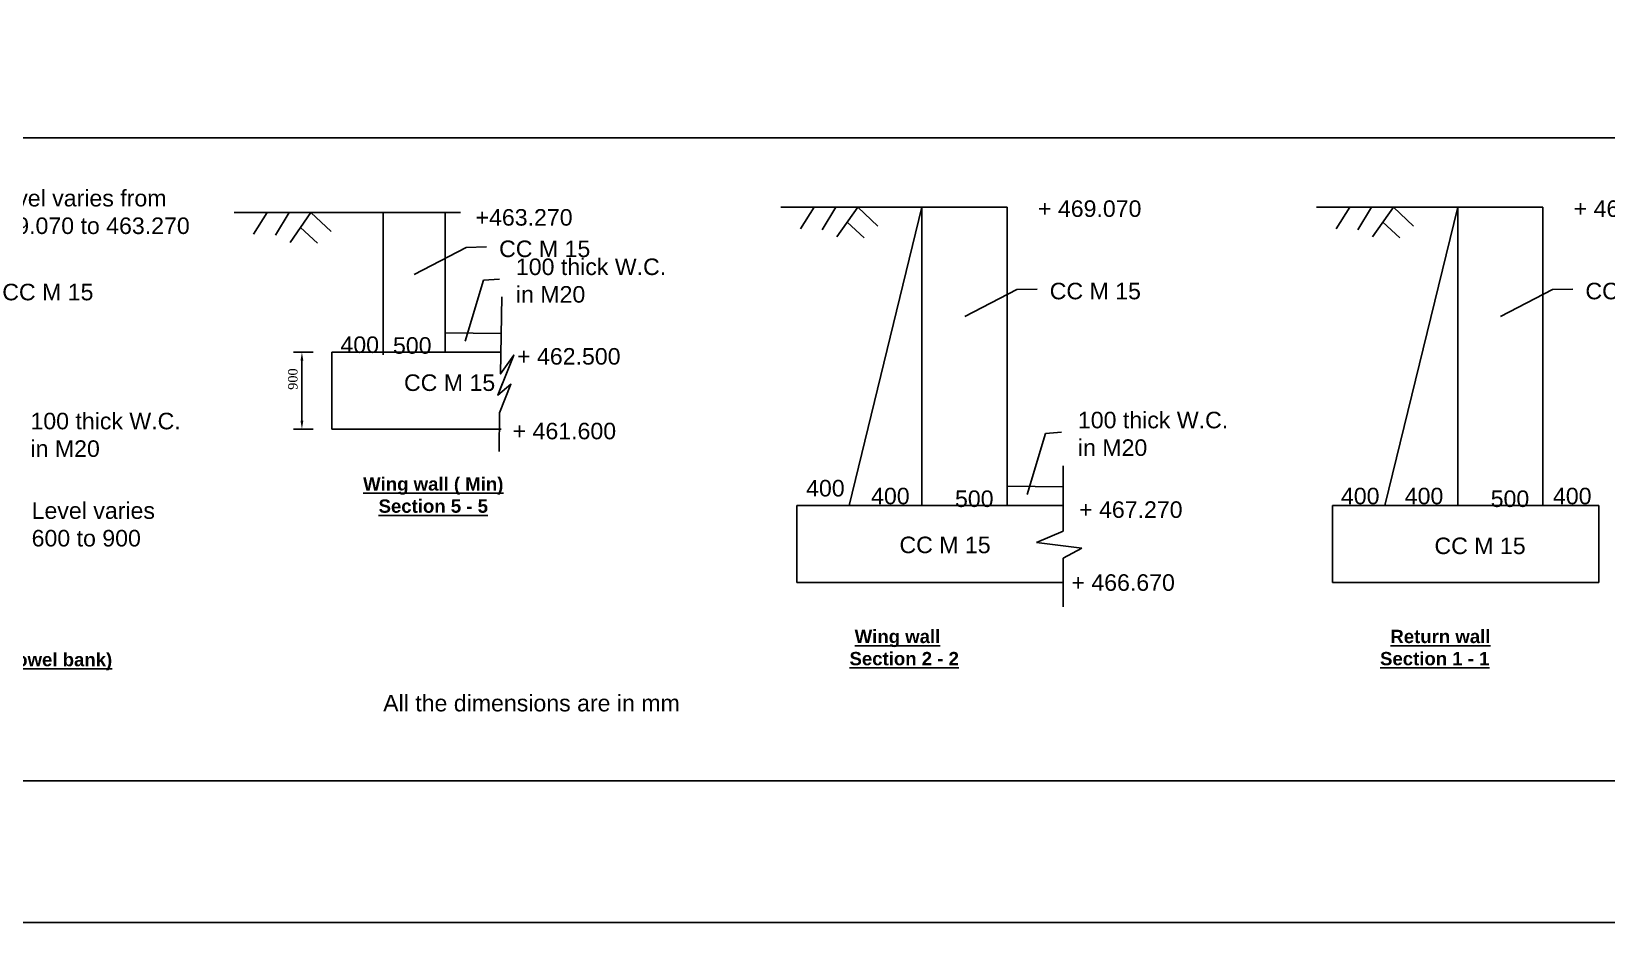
# Model space of a CAD drawing. Header units: inches. Extents: x 22.1 to 110.6, y -31.4 to 37.6.
# Drawn here: x 43.89 to 77.21, y -31.36 to -12.51 of the extents above; entities that cross this region are included whole.
import ezdxf

# ---------------------------------------------------------------- set-up
doc = ezdxf.new("R2010")
doc.units = ezdxf.units.IN
doc.header["$MEASUREMENT"] = 0
doc.linetypes.add('ACAD_ISO03W100', pattern=[30, 12, -18])
doc.styles.get("Standard").update_dxf_attribs({"font": 'times.ttf', "height": 0.2})
doc.dimstyles.get("Standard").update_dxf_attribs({"dimtxt": 0.18, "dimasz": 0.18, "dimexe": 0.18, "dimexo": 0.0625, "dimgap": 0.09, "dimtad": 2, "dimjust": 1, "dimdec": 4, "dimzin": 0, "dimdsep": 46, "dimtxsty": 'Standard', "dimcen": 0.09, "dimadec": 0, "dimazin": 0, "dimtfac": 1, "dimtdec": 4, "dimtofl": 0, "dimtmove": 0, "dimatfit": 3, "dimfxl": 1, "dimtolj": 1, "dimtzin": 0, "dimarcsym": 0})

# ---------------------------------------------------------------- blocks, each defined once
blk = doc.blocks.new('*D11')
at = {"color": 0, "lineweight": -2, "transparency": 16777216}
for p, q in [((49.845, -19.29), (49.429, -19.29)), ((49.609, -20.741), (49.609, -19.47)), ((49.845, -20.921), (49.429, -20.921))]:
    blk.add_line(p, q, dxfattribs=at)
at = {"color": 0, "transparency": 16777216}
for points in [[(49.579, -19.47), (49.639, -19.47), (49.609, -19.29)], [(49.579, -20.741), (49.639, -20.741), (49.609, -20.921)]]:
    blk.add_solid(points, dxfattribs=at)
at = {"layer": 'Defpoints', "color": 0, "transparency": 16777216}
for p in [(49.907, -19.29), (49.609, -20.921), (49.907, -20.921)]:
    blk.add_point(p, dxfattribs=at)
at = {"color": 0, "transparency": 16777216, "insert": (49.417, -19.86), "char_height": 0.2, "attachment_point": 5, "rotation": 90}
blk.add_mtext('\\A1;900', dxfattribs=at)

msp = doc.modelspace()

# ---------------------------------------------------------------- linework, layer by layer
for p, q in [((59.74283, -16.2242), (64.52786, -16.2242)), ((60.44291, -16.2242), (60.1534, -16.68039)), ((60.90613, -16.2242), (60.61662, -16.69967)), ((61.36581, -16.2242), (60.92619, -16.85426)), ((62.7259, -16.2242), (61.18357, -22.53146)), ((61.36581, -16.2242), (61.79397, -16.62253)), ((64.52786, -16.2242), (64.52786, -22.53146)), ((71.07473, -16.2242), (75.85975, -16.2242)), ((71.7748, -16.2242), (71.48529, -16.68039)), ((72.23802, -16.2242), (71.94851, -16.69967)), ((72.6977, -16.2242), (72.25808, -16.85426)), ((74.0578, -16.2242), (72.51546, -22.53146)), ((72.6977, -16.2242), (73.12586, -16.62253)), ((75.85975, -16.2242), (75.85975, -22.53146)), ((48.17698, -16.33817), (52.962, -16.33817)), ((48.87706, -16.33817), (48.58755, -16.79436)), ((49.34028, -16.33817), (49.05077, -16.81364)), ((49.79996, -16.33817), (49.36033, -16.96823)), ((49.58014, -16.6532), (49.93861, -16.9872)), ((49.79996, -16.33817), (50.22812, -16.7365)), ((52.6394, -16.33817), (52.6394, -19.2897)), ((61.146, -16.53923), (61.50446, -16.87323)), ((72.47789, -16.53923), (72.83635, -16.87323)), ((52.6394, -18.88007), (53.82622, -18.89881)), ((53.82104, -19.2897), (50.23954, -19.2897)), ((50.23954, -19.2897), (50.23954, -20.92088)), ((52.6394, -19.2897), (53.82104, -19.2897)), ((50.23954, -20.92088), (53.82104, -20.92088)), ((65.71468, -21.69236), (65.7095, -23.07677)), ((64.52786, -22.12183), (65.71468, -22.14057)), ((60.08007, -22.53146), (60.08007, -24.16264)), ((65.7095, -22.53146), (60.08007, -22.53146)), ((64.52786, -22.53146), (65.7095, -22.53146)), ((77.0414, -22.53146), (71.41196, -22.53146)), ((71.41196, -22.53146), (71.41196, -24.16264)), ((75.85975, -22.53146), (77.0414, -22.53146)), ((77.0414, -22.53146), (77.0414, -24.16264)), ((65.7095, -23.07677), (65.15004, -23.31965)), ((65.15004, -23.31965), (66.10448, -23.43352)), ((66.10448, -23.43352), (65.7095, -23.6494)), ((65.7095, -23.6494), (65.7095, -24.67645)), ((60.08007, -24.16264), (65.7095, -24.16264)), ((71.41196, -24.16264), (77.0414, -24.16264))]:
    msp.add_line(p, q)
at = {"linetype": 'ACAD_ISO03W100'}
for p, q in [((62.7259, -16.2242), (62.7259, -22.53146)), ((74.0578, -16.2242), (74.0578, -22.53146)), ((51.32555, -16.33817), (51.32555, -19.34869))]:
    msp.add_line(p, q, dxfattribs=at)
for points in [[(22.10532, 27.75533), (110.56836, 27.75533), (110.56836, -31.35512), (22.10532, -31.35512)], [(24.44427, -14.75923), (81.64856, -14.75923), (81.64856, -28.36024), (24.44427, -28.36024)]]:
    msp.add_lwpolyline(points, close=True)
for points in [[(51.98343, -17.64633), (53.08208, -17.07398), (53.51306, -17.06554)], [(53.06018, -19.05951), (53.45262, -17.77113), (53.78899, -17.74312)], [(63.63104, -18.53968), (64.72969, -17.96732), (65.16067, -17.95888)], [(74.96293, -18.53968), (76.06158, -17.96732), (76.49256, -17.95888)], [(53.83853, -18.11904), (53.81274, -19.75185), (54.09095, -19.35302), (53.75226, -20.19903), (53.85407, -19.94472), (53.75226, -20.19903), (54.02986, -19.96955), (53.78975, -20.57549), (53.77902, -21.39053)], [(64.94864, -22.30127), (65.34108, -21.01289), (65.67746, -20.98488)]]:
    msp.add_lwpolyline(points)

# ---------------------------------------------------------------- texts
at = {"attachment_point": 1}
for s, insert, char_height, width in [('{\\fArial|b0|i0|c0|p34;Level varies from 469.070 to 463.270}', (43.02192, -15.85797), 0.35, 4.2419425), ('{\\fArial|b0|i0|c0|p34;+463.270}', (53.28187, -16.26436), 0.35, 3.5670125), ('{\\fArial|b0|i0|c0|p34;+ 469.070}', (65.17981, -16.07939), 0.35, 3.5575342), ('{\\fArial|b0|i0|c0|p34;+ 469.070}', (76.5117, -16.07939), 0.35, 3.5575342), ('{\\fArial|b0|i0|c0|p34;CC M 15}', (53.78031, -16.92935), 0.35, 3.5575342), ('{\\fArial|b0|i0|c0|p34;100 thick W.C. \\Pin M20}', (54.1359, -17.30963), 0.35, 3.5575342), ('{\\fArial|b0|i0|c0|p34;CC M 15}', (43.27003, -17.84396), 0.35, 3.5575342), ('{\\fArial|b0|i0|c0|p34;CC M 15}', (65.42792, -17.82269), 0.35, 3.5575342), ('{\\fArial|b0|i0|c0|p34;CC M 15}', (76.75981, -17.82269), 0.35, 3.5575342), ('{\\fArial|b0|i0|c0|p34;400}', (50.42427, -18.95765), 0.35, 1.0404853), ('{\\fArial|b0|i0|c0|p34;500}', (51.53554, -18.97389), 0.35, 3.078889), ('{\\fArial|b0|i0|c0|p34;+ 462.500}', (54.16087, -19.2041), 0.35, 3.5446631), ('{\\fArial|b0|i0|c0|p34;CC M 15}', (51.76858, -19.76114), 0.35, 3.0441964), ('{\\fArial|b0|i0|c0|p34;100 thick W.C. \\Pin M20}', (43.86647, -20.57266), 0.35, 3.5575342), ('{\\fArial|b0|i0|c0|p34;100 thick W.C. \\Pin M20}', (66.02436, -20.55139), 0.35, 3.5575342), ('{\\fArial|b0|i0|c0|p34;+ 461.600}', (54.06687, -20.78392), 0.35, 3.5446631), ('{\\fArial|b0|i0|c0|p34;  \\fArial|b1|i0|c0|p34;\\LWing wall ( Min)\\P\\l     \\LSection 5 - 5}', (50.68505, -21.93803), 0.28125, 4.8202603), ('{\\fArial|b0|i0|c0|p34;400}', (60.27433, -21.99297), 0.35, 3.078889), ('{\\fArial|b0|i0|c0|p34;400}', (61.64931, -22.15904), 0.35, 3.078889), ('{\\fArial|b0|i0|c0|p34;500}', (63.424, -22.21565), 0.35, 3.078889), ('{\\fArial|b0|i0|c0|p34;400}', (71.5886, -22.15904), 0.35, 3.078889), ('{\\fArial|b0|i0|c0|p34;400}', (72.93861, -22.15904), 0.35, 3.078889), ('{\\fArial|b0|i0|c0|p34;500}', (74.7559, -22.21565), 0.35, 3.078889), ('{\\fArial|b0|i0|c0|p34;400}', (76.07404, -22.15904), 0.35, 3.078889), ('{\\fArial|b0|i0|c0|p34;Level varies 600 to 900}', (43.89144, -22.46713), 0.35, 3.5446631), ('{\\fArial|b0|i0|c0|p34;+ 467.270}', (66.04933, -22.44586), 0.35, 3.5446631), ('{\\fArial|b0|i0|c0|p34;CC M 15}', (62.24915, -23.19268), 0.35, 3.5575342), ('{\\fArial|b0|i0|c0|p34;CC M 15}', (73.56674, -23.21263), 0.35, 3.5575342), ('{\\fArial|b0|i0|c0|p34;+ 466.670}', (65.88684, -23.98896), 0.35, 3.5446631), ('{\\fArial|b0|i0|c0|p34;  \\fArial|b1|i0|c0|p34;\\LWing wall ( Min)\\P\\l     \\LSection 4 - 4 (@ end dowel bank)}', (38.92564, -25.18488), 0.28125, 7.0915746), ('{\\fArial|b0|i0|c0|p34;  \\fArial|b1|i0|c0|p34;\\LWing wall\\P Section 2 - 2}', (61.08354, -25.16361), 0.28125, 3.5575342), ('{\\fArial|b0|i0|c0|p34;  \\fArial|b1|i0|c0|p34;\\LReturn wall Section 1 - 1}', (72.41543, -25.16361), 0.28125, 3.5575342), ('{\\fArial|b0|i0|c0|p34;  \\H1.244x;All the dimensions are in mm\\Ftxt.shx|c0;}', (51.1099, -26.53964), 0.28125, 7.1021677)]:
    msp.add_mtext(s, dxfattribs=dict(at, insert=insert, char_height=char_height, width=width))

# ---------------------------------------------------------------- dimensions: what is measured, and where the dimension line sits
dim = msp.add_linear_dim(base=(49.60859, -20.92088), p1=(49.90724, -19.2897), p2=(49.90724, -20.92088), angle=90, text='900', dimstyle='Standard')
dim.commit()
dim.dimension.update_dxf_attribs({"geometry": '*D11', "text_midpoint": (49.41657, -19.86008)})

doc.saveas('drawing.dxf')
